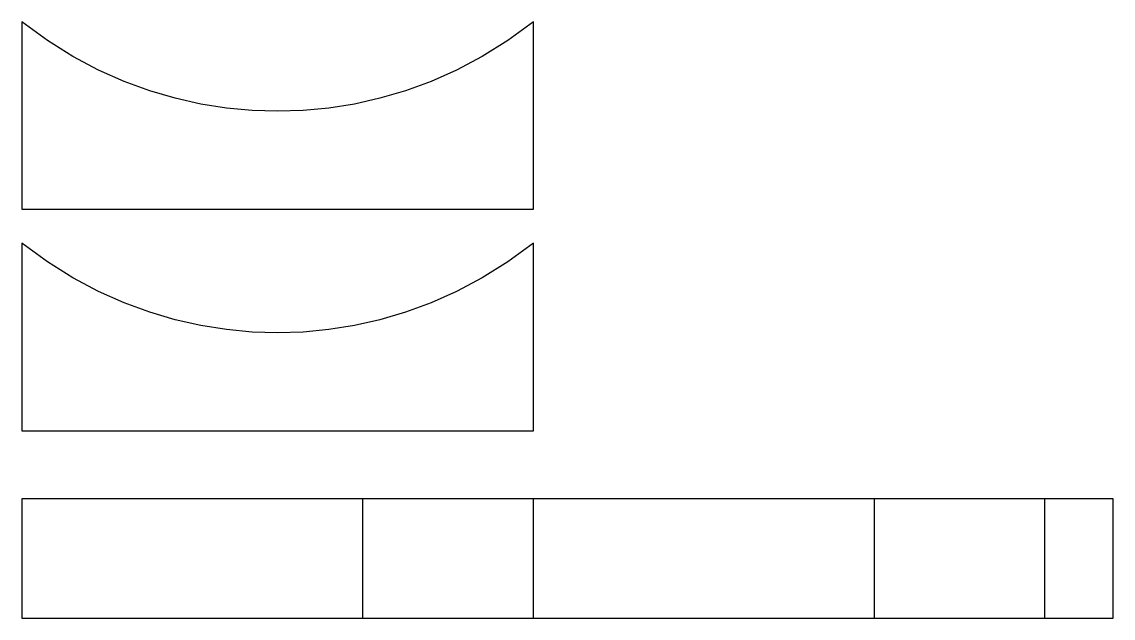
# Model space of a CAD drawing. Header units: metres. Extents: x 0 to 128, y 0 to 70.
import ezdxf

# ---------------------------------------------------------------- set-up
doc = ezdxf.new("R2010")
doc.units = ezdxf.units.M
doc.layers.add('CUT', color=7, linetype='Continuous')
doc.layers.add('FOLD', color=1, linetype='Continuous')

msp = doc.modelspace()

# ---------------------------------------------------------------- linework, layer by layer
at = {"layer": 'CUT'}
for points in [[(0, 48), (60, 48), (60, 70), (57, 67.81), (54, 65.93), (51, 64.34), (48, 63), (45, 61.9), (42, 61.02), (39, 60.35), (36, 59.88), (33, 59.59), (30, 59.5), (27, 59.59), (24, 59.88), (21, 60.35), (18, 61.02), (15, 61.9), (12, 63), (9, 64.34), (6, 65.93), (3, 67.81), (0, 70)], [(0, 22), (60, 22), (60, 44), (57, 41.81), (54, 39.93), (51, 38.34), (48, 37), (45, 35.9), (42, 35.02), (39, 34.35), (36, 33.88), (33, 33.59), (30, 33.5), (27, 33.59), (24, 33.88), (21, 34.35), (18, 35.02), (15, 35.9), (12, 37), (9, 38.34), (6, 39.93), (3, 41.81), (0, 44)], [(0, 0), (128, 0), (128, 14), (0, 14)]]:
    msp.add_lwpolyline(points, close=True, dxfattribs=at)
at = {"layer": 'FOLD'}
for points in [[(40, 0), (40, 14)], [(60, 0), (60, 14)], [(100, 0), (100, 14)], [(120, 0), (120, 14)]]:
    msp.add_lwpolyline(points, dxfattribs=at)

doc.saveas('drawing.dxf')
